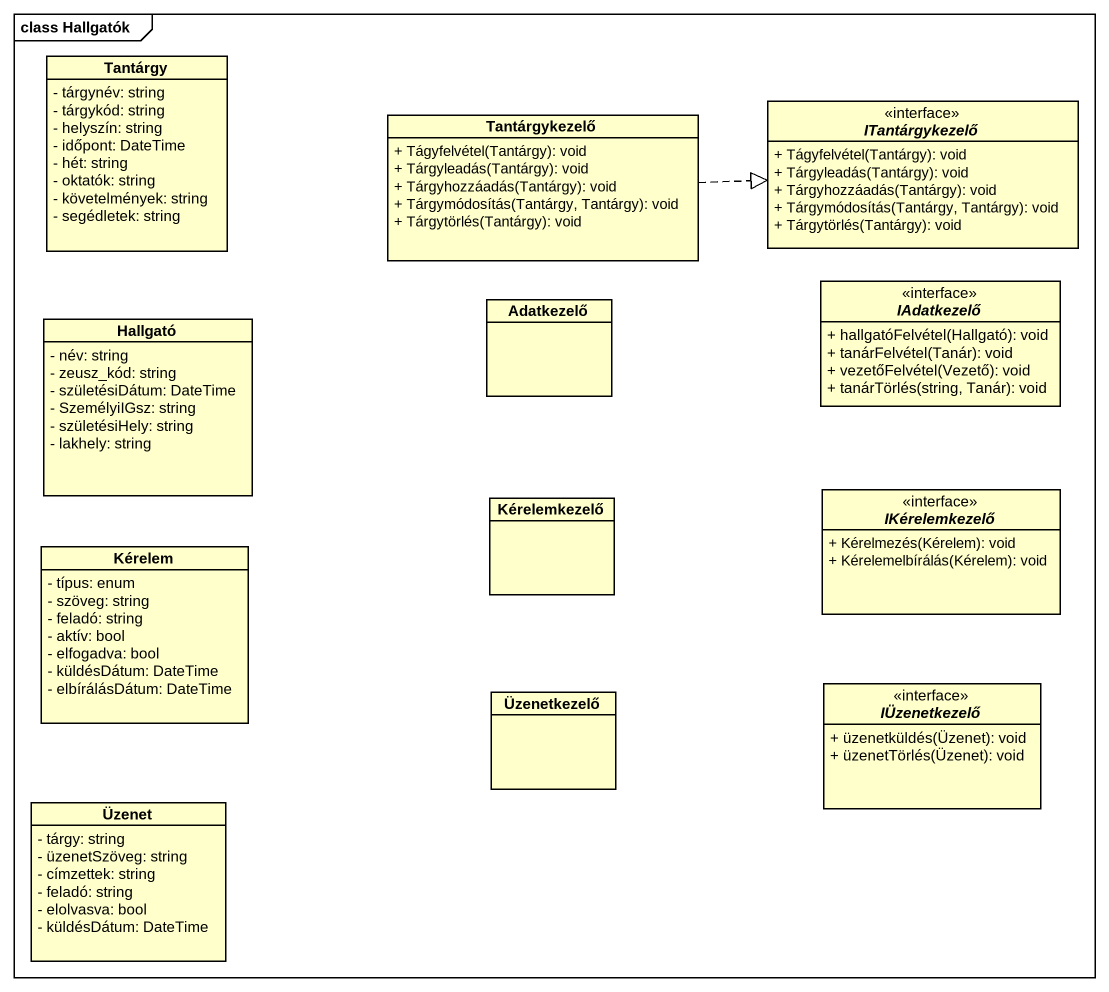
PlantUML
@startuml
mainframe class Hallgatók
hide circle
hide empty members
skinparam classAttributeIconSize 0
class Tantárgy {
  - tárgynév: string
  - tárgykód: string
  - helyszín: string
  - időpont: DateTime
  - hét: string
  - oktatók: string
  - követelmények: string
  - segédletek: string
}
class Tantárgykezelő {
  + Tágyfelvétel(Tantárgy): void
  + Tárgyleadás(Tantárgy): void
  + Tárgyhozzáadás(Tantárgy): void
  + Tárgymódosítás(Tantárgy, Tantárgy): void
  + Tárgytörlés(Tantárgy): void
}
interface ITantárgykezelő <<interface>> {
  + Tágyfelvétel(Tantárgy): void
  + Tárgyleadás(Tantárgy): void
  + Tárgyhozzáadás(Tantárgy): void
  + Tárgymódosítás(Tantárgy, Tantárgy): void
  + Tárgytörlés(Tantárgy): void
}
class Hallgató {
  - név: string
  - zeusz_kód: string
  - születésiDátum: DateTime
  - SzemélyiIGsz: string
  - születésiHely: string
  - lakhely: string
}
class Adatkezelő
interface IAdatkezelő <<interface>> {
  + hallgatóFelvétel(Hallgató): void
  + tanárFelvétel(Tanár): void
  + vezetőFelvétel(Vezető): void
  + tanárTörlés(string, Tanár): void
}
class Kérelemkezelő
interface IKérelemkezelő <<interface>> {
  + Kérelmezés(Kérelem): void
  + Kérelemelbírálás(Kérelem): void
}
class Kérelem {
  - típus: enum
  - szöveg: string
  - feladó: string
  - aktív: bool
  - elfogadva: bool
  - küldésDátum: DateTime
  - elbírálásDátum: DateTime
}
class Üzenetkezelő
interface IÜzenetkezelő <<interface>> {
  + üzenetküldés(Üzenet): void
  + üzenetTörlés(Üzenet): void
}
class Üzenet {
  - tárgy: string
  - üzenetSzöveg: string
  - címzettek: string
  - feladó: string
  - elolvasva: bool
  - küldésDátum: DateTime
}
Tantárgykezelő .right.|> ITantárgykezelő
@enduml
